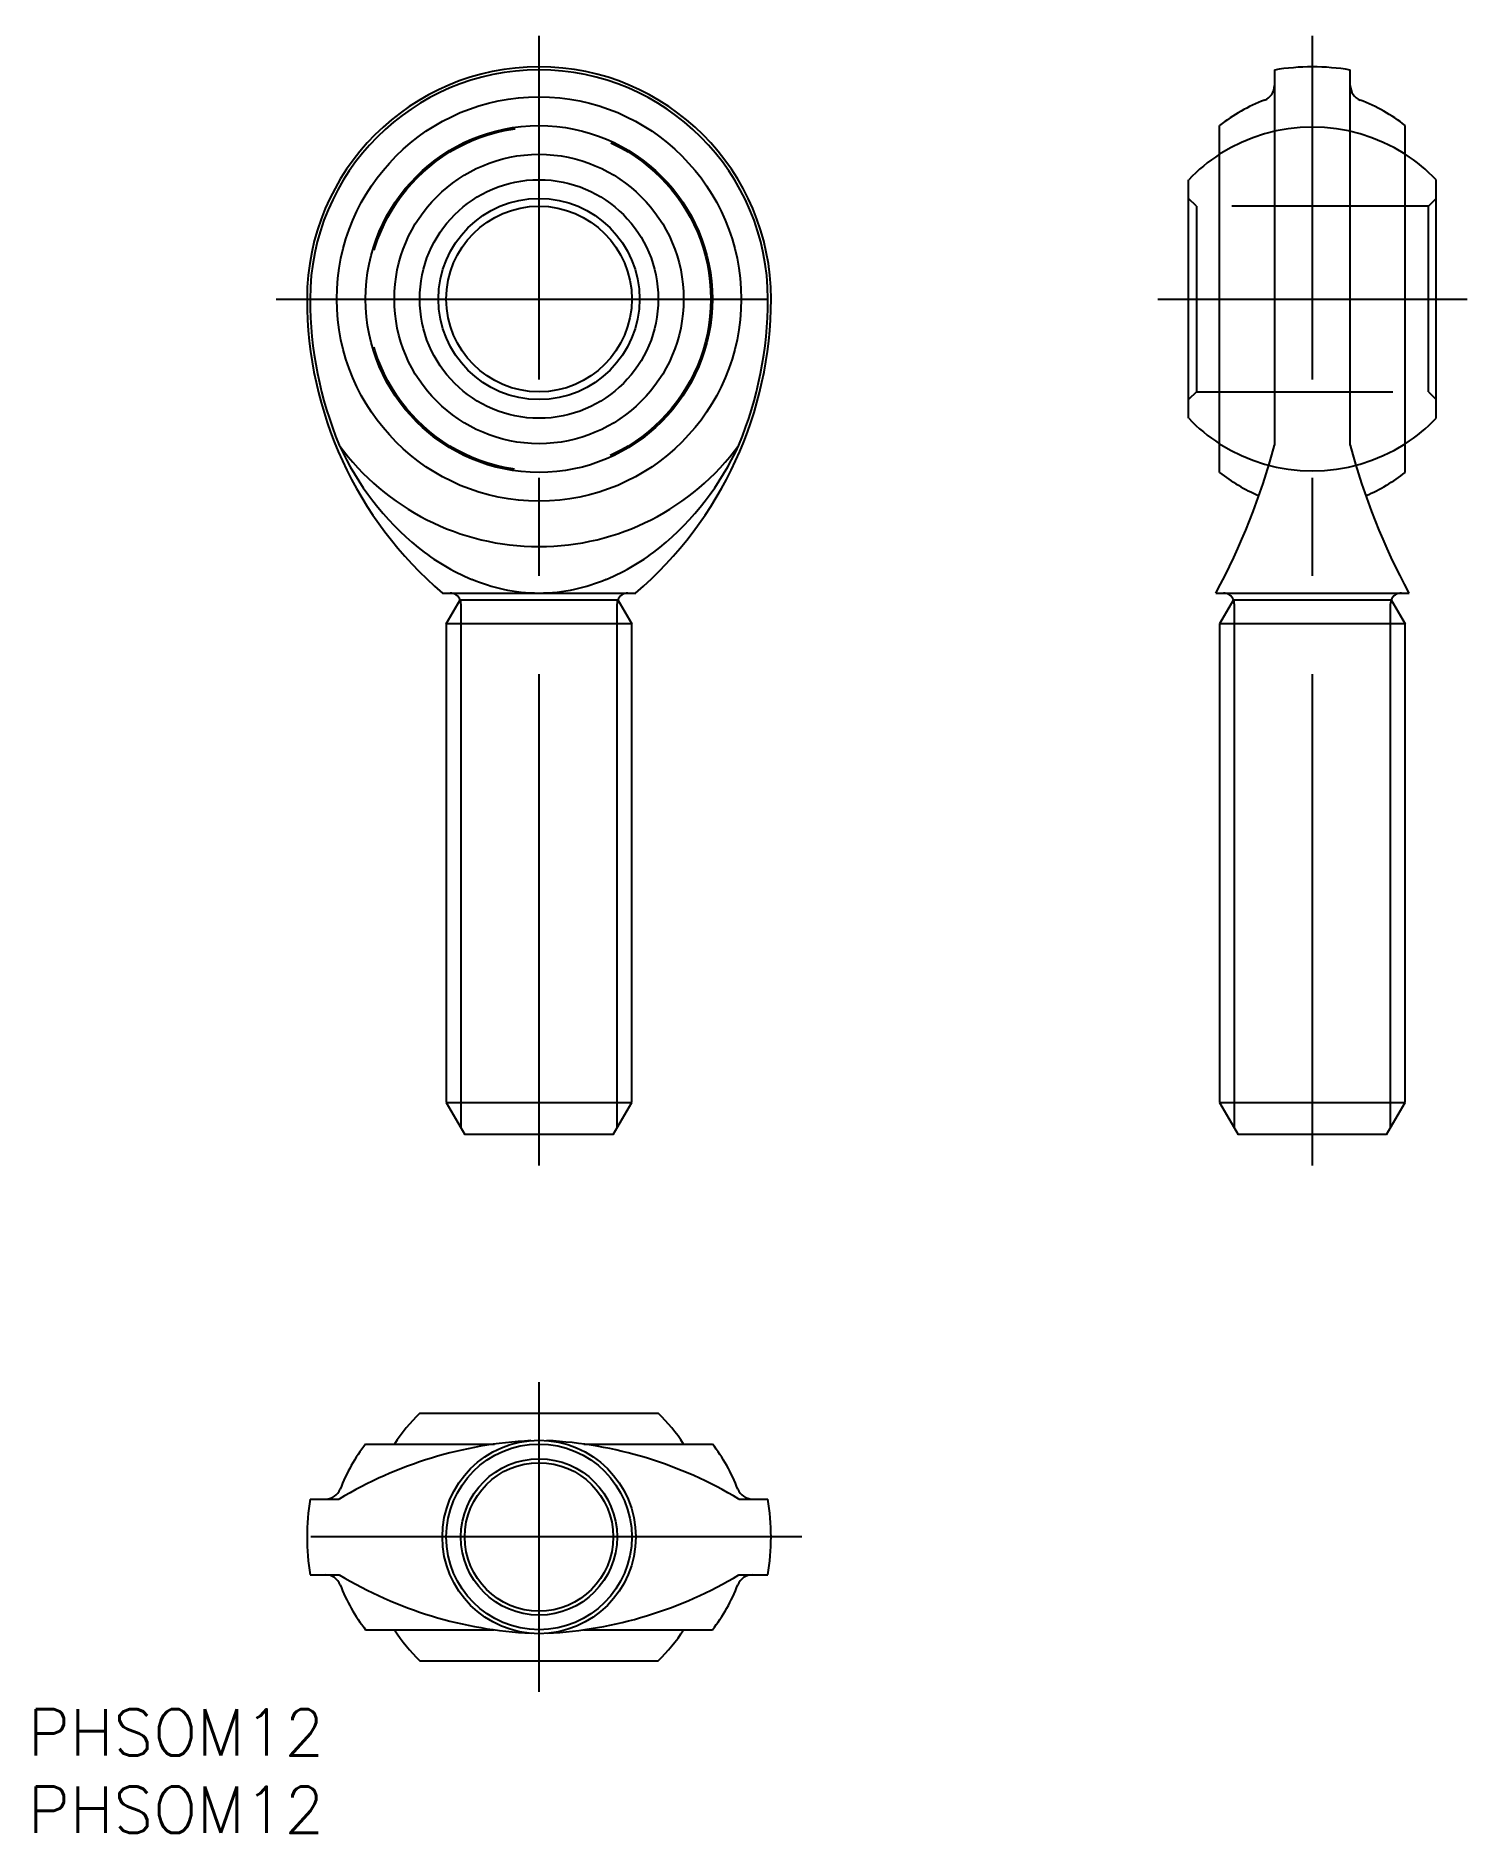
# Model space of a CAD drawing. Extents: x -33 to 60, y -19 to 97.
import ezdxf

# ---------------------------------------------------------------- set-up
doc = ezdxf.new("R2010")
doc.units = 0
doc.linetypes.add('CENTER', pattern=[50.8, 31.75, -6.35, 6.35, -6.35])
doc.linetypes.add('DASHED', pattern=[19.05, 12.7, -6.35])
doc.layers.get('0').update_dxf_attribs({"linetype": 'CONTINUOUS'})
doc.layers.add('CENTER', color=1, linetype='CENTER')
doc.styles.get("Standard").update_dxf_attribs({"font": 'txt.shx', "height": 3, "bigfont": 'bigfont.shx'})

msp = doc.modelspace()

# ---------------------------------------------------------------- linework, layer by layer
at = {"color": 7, "linetype": 'CONTINUOUS'}
for p, q in [((47.55, 94.8), (47.55, 70.56)), ((52.45, 70.56), (52.45, 94.8)), ((44, 68.79), (44, 91.21)), ((56, 68.79), (56, 91.21)), ((42, 72.29), (42, 87.71)), ((58, 72.29), (58, 87.71)), ((-6.25, 61), (6.25, 61)), ((-6, 59), (-5.1, 60.56)), ((-5.1, 60.56), (5.1, 60.56)), ((5.1, 60.56), (6, 59)), ((43.75, 61), (56.25, 61)), ((44.9, 60.56), (44, 59)), ((44.9, 60.56), (55.1, 60.56)), ((55.1, 60.56), (56, 59)), ((6, 59), (-6, 59)), ((-6, 59), (-6, 28.08)), ((6, 28.08), (6, 59)), ((56, 59), (44, 59)), ((44, 59), (44, 28.08)), ((56, 28.08), (56, 59)), ((-6, 28.08), (6, 28.08)), ((-6, 28.08), (-4.8, 26)), ((4.8, 26), (6, 28.08)), ((44, 28.08), (56, 28.08)), ((44, 28.08), (45.2, 26)), ((54.8, 26), (56, 28.08)), ((4.8, 26), (-4.8, 26)), ((54.8, 26), (45.2, 26)), ((-7.71, 8), (7.71, 8)), ((-11.21, 6), (-2.88, 6)), ((2.89, 6), (11.21, 6)), ((-14.8, 2.45), (-12.92, 2.45)), ((12.92, 2.45), (14.8, 2.45)), ((-14.8, -2.45), (-12.92, -2.45)), ((12.92, -2.45), (14.8, -2.45)), ((-11.21, -6), (-2.89, -6)), ((2.88, -6), (11.21, -6)), ((-7.71, -8), (7.71, -8))]:
    msp.add_line(p, q, dxfattribs=at)
at = {"color": 3, "linetype": 'DASHED'}
for p, q in [((42.5, 86), (42, 86.5)), ((42.5, 86), (42.5, 74)), ((57.5, 86), (42.5, 86)), ((57.5, 86), (58, 86.5)), ((57.5, 74), (57.5, 86)), ((42.5, 74), (42, 73.5)), ((42.5, 74), (57.5, 74)), ((57.5, 74), (58, 73.5))]:
    msp.add_line(p, q, dxfattribs=at)
at = {"color": 3, "linetype": 'CONTINUOUS'}
for p, q in [((-5.05, 60.3), (-5.05, 26.44)), ((5.05, 26.44), (5.05, 60.3)), ((44.95, 60.3), (44.95, 26.44)), ((55.05, 26.44), (55.05, 60.3))]:
    msp.add_line(p, q, dxfattribs=at)
at = {"color": 7, "linetype": 'CONTINUOUS'}
for centre, radius in [((0, 80), 13.07), ((0, 80), 11.21), ((0, 80), 9.35), ((0, 80), 7.71), ((0, 80), 6.5), ((0, 80), 6), ((0, 0), 6.25), ((0, 0), 6), ((0, 0), 4.8)]:
    msp.add_circle(centre, radius, dxfattribs=at)
at = {"color": 3, "linetype": 'DASHED'}
msp.add_circle((0, 80), 11.11, dxfattribs=at)
at = {"color": 3, "linetype": 'CONTINUOUS'}
msp.add_circle((0, 0), 5.05, dxfattribs=at)
at = {"color": 7, "linetype": 'CONTINUOUS'}
for centre, radius, start, end in [((0, 80), 15, 0, 180), ((0, 80), 14.8, 0, 180), ((50, 80), 15, 80.5996, 99.4004), ((46.55, 93.79), 1, 290.862, 0), ((53.45, 93.79), 1, 180, 249.138), ((50.86, 82.47), 11.11, 110.862, 128.1438), ((49.14, 82.47), 11.11, 51.8562, 69.138), ((50, 80), 11.11, 122.679, 136.0471), ((50, 80), 11.11, 43.9529, 57.321), ((10, 80), 25, 180, 229.4642), ((9.83, 80), 24.63, 179.9934, 202.5244), ((-10, 80), 25, 310.5358, 0), ((-9.83, 80), 24.63, 337.4744, 0.0077), ((50, 80), 11.11, 223.9529, 237.321), ((50, 80), 11.11, 302.679, 316.0471), ((0, 80), 16, 216.1499, 323.8501), ((3.76, 78.16), 18.33, 204.5031, 230.8437), ((-3.76, 78.16), 18.33, 309.1563, 335.4969), ((5.77, 81.62), 43.22, 331.4998, 345.1721), ((94.3, 81.65), 43.3, 194.8408, 208.4873), ((50.86, 77.53), 11.11, 231.8562, 247.0364), ((49.14, 77.53), 11.11, 292.9536, 308.1438), ((1.19, 75.13), 14.36, 231.1563, 247.3276), ((-1.19, 75.13), 14.36, 292.6724, 308.8437), ((0.24, 72.97), 11.99, 247.5373, 257.7121), ((-0.24, 72.97), 11.99, 282.2879, 292.4627), ((-5.75, 60.3), 0.7, 21.4653, 90), ((0.01, 71.94), 10.94, 257.7315, 269.9517), ((-0.01, 71.94), 10.94, 270.0483, 282.2685), ((5.75, 60.3), 0.7, 90, 158.5347), ((44.25, 60.3), 0.7, 21.4653, 90), ((55.75, 60.3), 0.7, 90, 158.5347), ((0, 0), 11.11, 133.9529, 147.321), ((0, 0), 11.11, 32.679, 46.0471), ((0.85, -20.53), 26.79, 92.9373, 120.9377), ((-2.47, -0.86), 11.11, 141.8562, 159.138), ((-0.83, -20.45), 26.71, 59.0192, 87.128), ((2.47, -0.86), 11.11, 20.862, 38.1438), ((0, 0), 15, 170.5996, 189.4004), ((-13.79, 3.45), 1, 270, 339.138), ((13.79, 3.45), 1, 200.862, 270), ((0, 0), 15, 350.5996, 9.4004), ((-13.79, -3.45), 1, 20.862, 90), ((0.83, 20.45), 26.71, 239.0192, 267.128), ((-2.47, 0.86), 11.11, 200.862, 218.1438), ((-0.85, 20.53), 26.79, 272.9373, 300.9377), ((2.47, 0.86), 11.11, 321.8562, 339.138), ((13.79, -3.45), 1, 90, 159.138), ((0, 0), 11.11, 212.679, 226.0471), ((0, 0), 11.11, 313.9529, 327.321)]:
    msp.add_arc(centre, radius, start, end, dxfattribs=at)
at = {"color": 3, "linetype": 'DASHED'}
for start, end in [(57.321, 122.679), (237.321, 302.679)]:
    msp.add_arc((50, 80), 11.11, start, end, dxfattribs=at)
at = {"color": 3, "linetype": 'CONTINUOUS'}
for centre, start, end in [((-5.75, 60.3), 0, 21.4653), ((5.75, 60.3), 158.5347, 180), ((44.25, 60.3), 0, 21.4653), ((55.75, 60.3), 158.5347, 180)]:
    msp.add_arc(centre, 0.7, start, end, dxfattribs=at)
at = {"layer": 'CENTER', "color": 1, "linetype": 'CENTER'}
for p, q in [((0, 24), (0, 97)), ((50, 24), (50, 97)), ((-17, 80), (17, 80)), ((40, 80), (60, 80)), ((0, -10), (0, 10)), ((17, 0), (-17, 0))]:
    msp.add_line(p, q, dxfattribs=at)

# ---------------------------------------------------------------- texts
at = {"color": 7, "linetype": 'CONTINUOUS'}
for p in [(-33.04, -14.13), (-33.04, -19.13)]:
    msp.add_text('PHSOM12', height=3, dxfattribs=at).set_placement(p)

doc.saveas('drawing.dxf')
